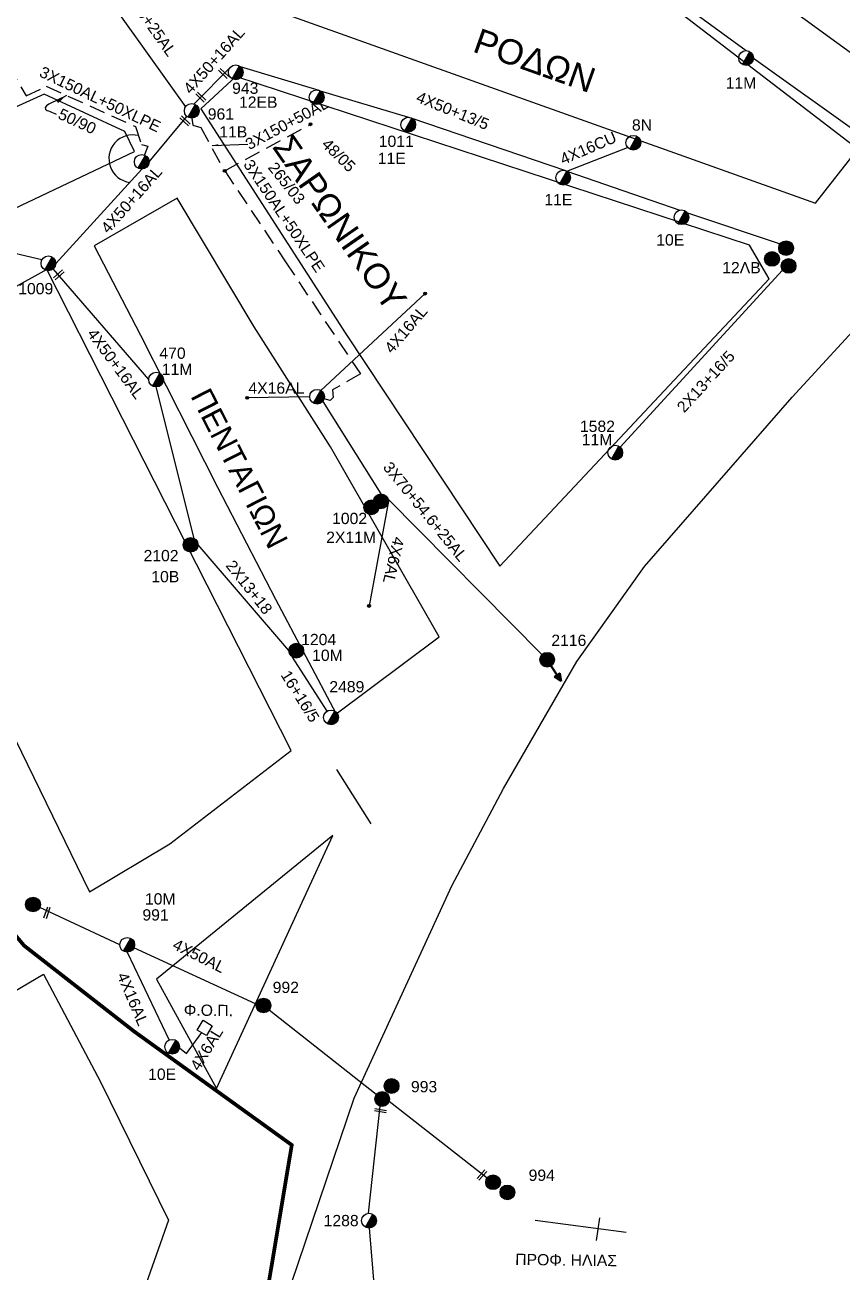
# Model space of a CAD drawing. Header units: millimetres. Extents: x 7657 to 9078, y 851 to 1875.
# Drawn here: x 8565.7 to 8696.2, y 1530.4 to 1729.6 of the extents above; entities that cross this region are included whole.
import ezdxf

# ---------------------------------------------------------------- set-up
doc = ezdxf.new("R2010")
doc.units = ezdxf.units.MM
doc.linetypes.add('ACAD_ISO08W100', pattern=[36, 24, -3, 6, -3])
doc.linetypes.add('DASHED', pattern=[19.05, 12.7, -6.35])
for name, color, linetype in [('Eπιγραφές - Σχήματα', 7, 'Continuous'), ('Άγνωστα', 7, 'Continuous'), ('Γέφυρες Εναέριου Δικτύου', 7, 'Continuous'), ('Γυμνά εναέρια ΧΤ (3Φ)   4x16AL', 7, 'Continuous'), ('Γυμνά εναέρια ΧΤ (3Φ)   4x16CU', 7, 'Continuous'), ('Γυμνά εναέρια ΧΤ (3Φ)   4x50AL', 7, 'Continuous'), ('Γυμνά εναέρια ΧΤ και ΦΟΠ (3Φ)   4x50+16AL', 7, 'Continuous'), ('Εναέρια παροχή ΧΤ 4x16', 7, 'SYN_LINE'), ('Επίτονοι', 7, 'Continuous'), ('Επιγραφές - Σχήματα', 7, 'Continuous'), ('Καλώδια ΧΤ   3x150+50AL', 7, 'DASHED'), ('Καλώδια ΧΤ   3x150AL+50XLPE', 7, 'DASHED'), ('Καλώδια ΧΤ   4x6AL', 7, 'DASHED'), ('Μηχανική τομή', 7, 'Continuous'), ('Στύλος Ξύλινος', 7, 'Continuous'), ('Στύλος Ξύλινος @ 1', 7, 'Continuous'), ('Στύλος ΦΜ', 7, 'Continuous'), ('Στύλος ΦΜ @ 1', 7, 'Continuous'), ('Συνδέσεις', 7, 'Continuous'), ('Συνεστραμμένα ΧΤ   3x70+54.6+25 AL', 7, 'SYN_LINE'), ('Συνεστραμμένα ΧΤ   4x120+25 AL', 7, 'SYN_LINE'), ('Υπόβαθρο ΔΕΗ', 7, 'Continuous')]:
    doc.layers.add(name, color=color, linetype=linetype)
doc.styles.get("Standard").update_dxf_attribs({"font": 'ARIAL.TTF'})
doc.linetypes.add('SYN_LINE', pattern='A,0.5,-0.0001,["/\\/\\/\\/",Standard,S=0.1,R=0,X=0,Y=-0.05],-0.25', length=0.7501)
doc.dimstyles.new('ISO-25', dxfattribs={"dimtxt": 2.5, "dimasz": 2.5, "dimexe": 1.25, "dimexo": 0.625, "dimtad": 1, "dimtxsty": 'Standard', "dimcen": 2.5, "dimaunit": 2, "dimazin": 0, "dimtfac": 1, "dimtmove": 0, "dimatfit": 3, "dimfxl": 1, "dimarcsym": 0})

# ---------------------------------------------------------------- blocks, each defined once
blk = doc.blocks.new('ΥΠΑΡΧΩΝ ΤΣΙΜΕΝΤΕΝΙΟΣ ΣΤΥΛΟΣ')
at = {"layer": 'Στύλος ΦΜ'}
blk.add_hatch(color=7, dxfattribs=at).paths.add_polyline_path([(-1.29, -2.28, 0.574793), (2.62, 0, 0.268822), (1.3, 2.27)])
at = {"layer": 'Στύλος ΦΜ', "color": 7}
blk.add_line((-1.29, -2.28), (1.3, 2.27), dxfattribs=at)
blk.add_circle((0, 0), 2.62, dxfattribs=at)
at = {"layer": 'Στύλος ΦΜ', "flags": 4}
for tag, p in [('ΑΡΙΘΜΟΣ', (-4.68, 8.05)), ('ΤΥΠΟΣ', (-4.91, 3.03))]:
    blk.add_attdef(tag, p, '', height=4, dxfattribs=at)
blk = doc.blocks.new('ΥΠΑΡΧΩΝ ΞΥΛΙΝΟΣ ΣΤΥΛΟΣ')
at = {"layer": 'Στύλος Ξύλινος'}
h = blk.add_hatch(color=7, dxfattribs=at)
h.paths.add_polyline_path([(-2.62, 0, 0.270008), (-1.29, -2.28), (1.3, 2.27, 0.576266)])
h.paths.add_polyline_path([(-1.29, -2.28, 0.574793), (2.62, 0, 0.268822), (1.3, 2.27)])
at = {"layer": 'Στύλος Ξύλινος', "color": 7}
blk.add_line((-1.29, -2.28), (1.3, 2.27), dxfattribs=at)
blk.add_circle((0, 0), 2.62, dxfattribs=at)
at = {"layer": 'Στύλος Ξύλινος', "flags": 4}
for tag, p in [('ΑΡΙΘΜΟΣ', (-4.91, 8.6)), ('ΤΥΠΟΣ', (-4.85, 3.39))]:
    blk.add_attdef(tag, p, '', height=4, dxfattribs=at)
blk = doc.blocks.new('ΜΗΧΑΝΙΚΗ ΤΟΜΗ')
at = {"layer": 'Μηχανική τομή', "ltscale": 40}
for p, q in [((-1.89, 0.78), (1.89, 0.78)), ((1.89, 0), (-1.89, 0))]:
    blk.add_line(p, q, dxfattribs=at)
blk = doc.blocks.new('ΕΠΙΤΟΝΟΣ')
at = {"layer": 'Επίτονοι', "lineweight": 40, "ltscale": 40}
blk.add_hatch(color=256, dxfattribs=at).paths.add_polyline_path([(-1.13, 6.47), (0, 9.1), (1.13, 6.47)])
for p, q in [((-1.13, 6.47), (0, 9.1)), ((0, 9.1), (1.13, 6.47)), ((1.13, 6.47), (-1.13, 6.47)), ((-1.13, 6.47), (0, 6.47)), ((0, 6.47), (0, 0))]:
    blk.add_line(p, q, dxfattribs=at)
blk = doc.blocks.new('_ΣΥΝΔΕΣΗ')
at = {"layer": 'Συνδέσεις', "linetype": 'SYN_LINE', "ltscale": 40}
blk.add_hatch(color=256, dxfattribs=at).paths.add_polyline_path([(0.5, -0.01, 1), (-0.5, -0.01, 1)])
at = {"layer": 'Συνδέσεις'}
blk.add_circle((0, -0.01), 0.5, dxfattribs=at)

msp = doc.modelspace()

# ---------------------------------------------------------------- linework, layer by layer
at = {"layer": 'Eπιγραφές - Σχήματα'}
for p, q in [((8647.16, 1538.63), (8661.72, 1536.73)), ((8656.97, 1535.41), (8657.53, 1539))]:
    msp.add_line(p, q, dxfattribs=at)
msp.add_lwpolyline([(8594.12, 1570.59), (8595.58, 1569.72), (8594.65, 1568.17), (8593.19, 1569.03)], close=True, dxfattribs=at)
at = {"layer": 'Άγνωστα', "color": 27, "ltscale": 0.2}
for points in [[(8600.04, 1722.98), (8612.61, 1719.17)], [(8612.27, 1719.22), (8627.49, 1714.69)], [(8627.49, 1714.69), (8652.03, 1706.32)], [(8652.23, 1706.22), (8670.29, 1700.02)], [(8671.5, 1699.57), (8686.31, 1694.62)], [(8686.71, 1690.4), (8660.77, 1662.13)]]:
    msp.add_lwpolyline(points, dxfattribs=at)
at = {"layer": 'Άγνωστα', "color": 2, "ltscale": 0.2}
for points in [[(8607.83, 1629.64), (8593.31, 1646.54)], [(8613.95, 1619.98), (8608.43, 1628.62)], [(8621, 1601.99), (8615.48, 1610.63)]]:
    msp.add_lwpolyline(points, dxfattribs=at)
at = {"layer": 'Γέφυρες Εναέριου Δικτύου'}
msp.add_lwpolyline([(8583.8, 1711.92, 1.061059), (8582.41, 1704.45, -0.200725)], format="xyb", dxfattribs=at)
at = {"layer": 'Γυμνά εναέρια ΧΤ (3Φ)   4x16AL', "color": 85}
msp.add_lwpolyline([(8582, 1581.46), (8588.68, 1567.41)], dxfattribs=at)
at = {"layer": 'Γυμνά εναέρια ΧΤ (3Φ)   4x16CU', "color": 27, "linetype": 'SYN_LINE', "ltscale": 12}
msp.add_lwpolyline([(8652.23, 1706.22), (8661.94, 1710.04)], dxfattribs=at)
at = {"layer": 'Γυμνά εναέρια ΧΤ (3Φ)   4x50AL', "color": 85, "ltscale": 0.2}
for points in [[(8580.82, 1582.64), (8568.02, 1588.59)], [(8602.49, 1573.22), (8583.07, 1582.15)], [(8621.79, 1558.72), (8604.69, 1572.22)], [(8623.85, 1557.64), (8639.52, 1545.43)]]:
    msp.add_lwpolyline(points, dxfattribs=at)
at = {"layer": 'Γυμνά εναέρια ΧΤ και ΦΟΠ (3Φ)   4x50+16AL', "color": 27, "ltscale": 0.2}
msp.add_lwpolyline([(8592.68, 1716.99), (8598.5, 1722.86)], dxfattribs=at)
at = {"layer": 'Γυμνά εναέρια ΧΤ και ΦΟΠ (3Φ)   4x50+16AL', "color": 2, "ltscale": 0.2}
for points in [[(8585.5, 1707.73), (8591.55, 1714.97)], [(8570.58, 1691.51), (8584.32, 1706.55)], [(8568.38, 1692.09), (8557.89, 1694.5)], [(8585.44, 1672.94), (8570.18, 1690.62)], [(8592.72, 1647.57), (8586.62, 1671.76)]]:
    msp.add_lwpolyline(points, dxfattribs=at)
at = {"layer": 'Γυμνά εναέρια ΧΤ και ΦΟΠ (3Φ)   4x50+16AL', "color": 85, "ltscale": 0.2}
for points in [[(8620.53, 1539.76), (8622.4, 1556.88)], [(8622.67, 1513.72), (8620.72, 1537.41)]]:
    msp.add_lwpolyline(points, dxfattribs=at)
at = {"layer": 'Εναέρια παροχή ΧΤ 4x16', "color": 27, "ltscale": 20}
msp.add_lwpolyline([(8612.93, 1671.22), (8629.6, 1686.68)], dxfattribs=at)
at = {"layer": 'Εναέρια παροχή ΧΤ 4x16', "color": 27, "ltscale": 13}
msp.add_lwpolyline([(8611.17, 1670.2), (8601.15, 1670.02)], dxfattribs=at)
at = {"layer": 'Καλώδια ΧΤ   3x150+50AL', "color": 27, "ltscale": 0.2}
msp.add_lwpolyline([(8597.57, 1706.29), (8611.28, 1713.72)], dxfattribs=at)
at = {"layer": 'Καλώδια ΧΤ   3x150AL+50XLPE', "color": 2, "ltscale": 0.2}
msp.add_lwpolyline([(8572.23, 1736.42), (8562.06, 1729.85), (8562.65, 1728.75), (8562.63, 1727.78), (8561.23, 1726.34), (8565.83, 1718.26), (8569.06, 1719.8), (8583.31, 1713.35), (8584.29, 1710.49), (8585.3, 1710.24), (8584.75, 1708.82)], dxfattribs=at)
at = {"layer": 'Καλώδια ΧΤ   3x150AL+50XLPE', "color": 27, "ltscale": 0.2}
msp.add_lwpolyline([(8592.31, 1714.69), (8592.48, 1713.56), (8593.74, 1713.19), (8597.57, 1706.29), (8607.3, 1691.73), (8619.26, 1673.84), (8614.81, 1671.31), (8614.88, 1670.1), (8614.43, 1669.58), (8613.47, 1669.87)], dxfattribs=at)
at = {"layer": 'Καλώδια ΧΤ   4x6AL', "color": 27, "linetype": 'SYN_LINE', "ltscale": 20}
msp.add_lwpolyline([(8623.72, 1653.49), (8620.64, 1636.78)], dxfattribs=at)
at = {"layer": 'Καλώδια ΧΤ   4x6AL', "color": 85}
msp.add_lwpolyline([(8590.35, 1566.21), (8591.46, 1565.27), (8593.9, 1568.65)], dxfattribs=at)
at = {"layer": 'Συνεστραμμένα ΧΤ   3x70+54.6+25 AL', "color": 85, "ltscale": 20}
for points in [[(8662.26, 1739.12), (8680.87, 1725.49)], [(8682.04, 1724.31), (8698.99, 1712.2)]]:
    msp.add_lwpolyline(points, dxfattribs=at)
at = {"layer": 'Συνεστραμμένα ΧΤ   3x70+54.6+25 AL', "color": 27, "ltscale": 20}
for points in [[(8613.23, 1669.42), (8622.54, 1654.67)], [(8623.67, 1653.84), (8648.26, 1629.02)]]:
    msp.add_lwpolyline(points, dxfattribs=at)
at = {"layer": 'Συνεστραμμένα ΧΤ   4x120+25 AL', "color": 27, "ltscale": 20}
msp.add_lwpolyline([(8574.39, 1740.25), (8591.31, 1716.49)], dxfattribs=at)
at = {"layer": 'Υπόβαθρο ΔΕΗ', "color": 1, "linetype": 'ACAD_ISO08W100', "ltscale": 0.4, "const_width": 0.6, "flags": 128}
msp.add_lwpolyline([(8282.52, 1743.31), (8382.91, 1799.35), (8384.97, 1798.86), (8426.02, 1757.92), (8491.26, 1693.48), (8512.14, 1705.06), (8533.36, 1636.4), (8550.22, 1600.66), (8565.53, 1582.51), (8583.11, 1568.8), (8608.29, 1550.66), (8596.12, 1477.76), (8631.51, 1425.84), (8641.14, 1419.18), (8666.37, 1417.22), (8692.34, 1412.98), (8718.45, 1404.44), (8740.41, 1394.67), (8764.37, 1383.62), (8795.6, 1366.9), (8812.52, 1355.17), (8826.52, 1342.5)], dxfattribs=at)
at = {"layer": 'Υπόβαθρο ΔΕΗ', "ltscale": 0.2}
for points in [[(8627.86, 1775.82), (8654.1, 1800.78), (8728.47, 1746.65), (8706.08, 1718.97), (8627.86, 1775.82)], [(8604.89, 1518.69), (8618.28, 1558.12), (8633.88, 1592.08), (8642.13, 1607.6), (8653.84, 1627.91), (8664.62, 1643.1), (8688.23, 1670.13), (8700.96, 1683.99), (8709.85, 1694.51), (8722.54, 1708.63), (8734.28, 1722.48), (8745.65, 1734.37), (8756.02, 1743.33), (8764.4, 1750.26), (8772.48, 1755.85), (8782.4, 1761.12), (8790.75, 1764.63), (8799.29, 1767.49), (8807.87, 1769.28), (8815.8, 1769.79), (8821.59, 1769.74), (8828.36, 1768.69), (8833.52, 1766.59), (8838.5, 1763.57)], [(8599.92, 1751.06), (8606.15, 1731.73), (8691.94, 1701.12), (8698.75, 1709.75), (8665.18, 1735.52), (8636.69, 1756.28), (8620.39, 1768.33), (8599.92, 1751.06)], [(8641.53, 1643.15), (8684.55, 1689.03), (8681.43, 1694.42), (8599.37, 1721.35), (8593.77, 1716.18), (8616.94, 1680.26), (8641.53, 1643.15)], [(8487.44, 1680.98), (8493.54, 1666.78), (8517.35, 1678.14), (8538.04, 1687.01), (8563.99, 1700.27), (8583.16, 1709.38), (8581.64, 1712.57), (8568.73, 1718.54), (8526.54, 1699.34), (8487.44, 1680.98)], [(8615.4, 1619.56), (8631.84, 1631.82), (8614.48, 1662.22), (8602.29, 1681.38), (8589.98, 1701.93), (8576.72, 1694.29), (8584.1, 1680.01), (8596.44, 1655.76), (8605.68, 1637.84), (8615.4, 1619.56)], [(8575.98, 1591.1), (8588.81, 1598.77), (8608.19, 1613.66), (8583, 1663.27), (8569.16, 1690.53), (8536.34, 1672.39), (8575.98, 1591.1)], [(8586.66, 1577.18), (8596.28, 1559.68), (8614.83, 1600.12), (8586.66, 1577.18)], [(8571.25, 1489.42), (8539.55, 1560.83), (8568.62, 1577.93), (8577.71, 1560.76), (8588.57, 1538.64), (8571.25, 1489.42)]]:
    msp.add_lwpolyline(points, dxfattribs=at)

# ---------------------------------------------------------------- block references
at = {"layer": 'Επίτονοι', "xscale": 0.4499999999998181, "yscale": 0.4499999999998181, "zscale": 0.4499999999998181, "rotation": 213.2279228807479}
msp.add_blockref('ΕΠΙΤΟΝΟΣ', (8649.09, 1628.18), dxfattribs=at)
at = {"layer": 'Μηχανική τομή'}
for p, xscale, yscale, zscale, rotation in [((8597.28, 1721.71), 0.4999999999999998, 0.4999999999999998, 0.4999999999999998, 316.6451085886771), ((8593.63, 1717.92), 0.4999999999999998, 0.4999999999999998, 0.4999999999999998, 316.6451085886771), ((8591.1, 1714.12), 0.4999999999999998, 0.4999999999999998, 0.4999999999999998, 316.6451085886771), ((8570.94, 1689.82), 0.4999999999999998, 0.4999999999999998, 0.4999999999999998, 221.9570665920229), ((8568.99, 1587.83), 0.4999999999999999, 0.4999999999999999, 0.4999999999999999, 251.2317192153175), ((8622.49, 1556.34), 0.4999999999999999, 0.4999999999999999, 0.4999999999999999, 170.3542253092849), ((8638.53, 1546.01), 0.4999999999999999, 0.4999999999999999, 0.4999999999999999, 228.0826582040095)]:
    msp.add_blockref('ΜΗΧΑΝΙΚΗ ΤΟΜΗ', p, dxfattribs=dict(at, xscale=xscale, yscale=yscale, zscale=zscale, rotation=rotation))
at = {"layer": 'Στύλος Ξύλινος @ 1', "ltscale": 40, "xscale": 0.4499999999998181, "yscale": 0.4499999999998181, "zscale": 0.4499999999998181}
for p in [(8687.27, 1693.93), (8687.66, 1691.1), (8622.54, 1653.49), (8566.95, 1589.08), (8622.73, 1558.01), (8640.45, 1544.71)]:
    msp.add_blockref('ΥΠΑΡΧΩΝ ΞΥΛΙΝΟΣ ΣΤΥΛΟΣ', p, dxfattribs=at)
at = {"layer": 'Στύλος Ξύλινος @ 1', "ltscale": 40}
ref = msp.add_blockref('ΥΠΑΡΧΩΝ ΞΥΛΙΝΟΣ ΣΤΥΛΟΣ', (8685.02, 1692.22), dxfattribs=dict(at, xscale=0.4499999999998181, yscale=0.4499999999998181, zscale=0.4499999999998181))
ref.add_attrib('ΤΥΠΟΣ', '12ΛB', (8677.06, 1689.92), dxfattribs={"layer": 'Στύλος Ξύλινος', "height": 1.8, "flags": 4})
ref = msp.add_blockref('ΥΠΑΡΧΩΝ ΞΥΛΙΝΟΣ ΣΤΥΛΟΣ', (8621, 1652.53), dxfattribs=dict(at, xscale=0.4499999999998181, yscale=0.4499999999998181, zscale=0.4499999999998181))
ref.add_attrib('ΤΥΠΟΣ', '1002', (8614.73, 1649.86), dxfattribs={"layer": 'Στύλος Ξύλινος', "height": 1.8, "flags": 4})
ref.add_attrib('ΑΡΙΘΜΟΣ', '2X11M', (8613.79, 1646.84), dxfattribs={"layer": 'Στύλος Ξύλινος', "height": 1.8, "flags": 4})
ref = msp.add_blockref('ΥΠΑΡΧΩΝ ΞΥΛΙΝΟΣ ΣΤΥΛΟΣ', (8592.13, 1646.54), dxfattribs=dict(at, xscale=0.4499999999998181, yscale=0.4499999999998181, zscale=0.4499999999998181))
ref.add_attrib('ΤΥΠΟΣ', '2102', (8584.61, 1643.92), dxfattribs={"layer": 'Στύλος Ξύλινος', "height": 1.8, "flags": 4})
ref.add_attrib('ΑΡΙΘΜΟΣ', '10B', (8585.85, 1640.56), dxfattribs={"layer": 'Στύλος Ξύλινος', "height": 1.8, "flags": 4})
ref = msp.add_blockref('ΥΠΑΡΧΩΝ ΞΥΛΙΝΟΣ ΣΤΥΛΟΣ', (8609.01, 1629.64), dxfattribs=dict(at, xscale=0.4499999999998181, yscale=0.4499999999998181, zscale=0.4499999999998181))
ref.add_attrib('ΤΥΠΟΣ', '1204', (8609.79, 1630.52), dxfattribs={"layer": 'Στύλος Ξύλινος', "height": 1.8, "flags": 4})
ref.add_attrib('ΑΡΙΘΜΟΣ', '10M', (8611.54, 1628), dxfattribs={"layer": 'Στύλος Ξύλινος', "height": 1.8, "flags": 4})
ref = msp.add_blockref('ΥΠΑΡΧΩΝ ΞΥΛΙΝΟΣ ΣΤΥΛΟΣ', (8649.09, 1628.18), dxfattribs=dict(at, xscale=0.4499999999998181, yscale=0.4499999999998181, zscale=0.4499999999998181))
ref.add_attrib('ΤΥΠΟΣ', '2116', (8649.76, 1630.39), dxfattribs={"layer": 'Στύλος Ξύλινος', "height": 1.8, "flags": 4})
ref = msp.add_blockref('ΥΠΑΡΧΩΝ ΞΥΛΙΝΟΣ ΣΤΥΛΟΣ', (8603.77, 1572.95), dxfattribs=dict(at, xscale=0.4499999999998181, yscale=0.4499999999998181, zscale=0.4499999999998181))
ref.add_attrib('ΤΥΠΟΣ', '992', (8605.24, 1574.94), dxfattribs={"layer": 'Στύλος Ξύλινος', "height": 1.8, "flags": 4})
ref = msp.add_blockref('ΥΠΑΡΧΩΝ ΞΥΛΙΝΟΣ ΣΤΥΛΟΣ', (8624.23, 1560.09), dxfattribs=dict(at, xscale=0.4499999999998181, yscale=0.4499999999998181, zscale=0.4499999999998181))
ref.add_attrib('ΤΥΠΟΣ', '993', (8627.33, 1559.08), dxfattribs={"layer": 'Στύλος Ξύλινος', "height": 1.8, "flags": 4})
ref = msp.add_blockref('ΥΠΑΡΧΩΝ ΞΥΛΙΝΟΣ ΣΤΥΛΟΣ', (8642.74, 1543.09), dxfattribs=dict(at, xscale=0.4499999999998181, yscale=0.4499999999998181, zscale=0.4499999999998181))
ref.add_attrib('ΤΥΠΟΣ', '994', (8646.13, 1544.93), dxfattribs={"layer": 'Στύλος Ξύλινος', "height": 1.8, "flags": 4})
at = {"layer": 'Στύλος ΦΜ @ 1', "ltscale": 40}
ref = msp.add_blockref('ΥΠΑΡΧΩΝ ΤΣΙΜΕΝΤΕΝΙΟΣ ΣΤΥΛΟΣ', (8680.87, 1724.31), dxfattribs=dict(at, xscale=0.4499999999998181, yscale=0.4499999999998181, zscale=0.4499999999998181))
ref.add_attrib('ΤΥΠΟΣ', '11M', (8677.62, 1719.43), dxfattribs={"layer": 'Στύλος ΦΜ', "height": 1.8, "flags": 4})
ref = msp.add_blockref('ΥΠΑΡΧΩΝ ΤΣΙΜΕΝΤΕΝΙΟΣ ΣΤΥΛΟΣ', (8599.34, 1722.03), dxfattribs=dict(at, xscale=0.4499999999998181, yscale=0.4499999999998181, zscale=0.4499999999998181))
ref.add_attrib('ΤΥΠΟΣ', '943', (8598.76, 1718.59), dxfattribs={"layer": 'Στύλος ΦΜ', "height": 1.8, "flags": 4})
ref.add_attrib('ΑΡΙΘΜΟΣ', '12EB', (8599.86, 1716.36), dxfattribs={"layer": 'Στύλος ΦΜ', "height": 1.8, "flags": 4})
at = {"layer": 'Στύλος ΦΜ @ 1', "ltscale": 40, "xscale": 0.4499999999998181, "yscale": 0.4499999999998181, "zscale": 0.4499999999998181}
for p in [(8612.27, 1718.05), (8584.32, 1707.73), (8612.34, 1670.2)]:
    msp.add_blockref('ΥΠΑΡΧΩΝ ΤΣΙΜΕΝΤΕΝΙΟΣ ΣΤΥΛΟΣ', p, dxfattribs=at)
at = {"layer": 'Στύλος ΦΜ @ 1', "ltscale": 40}
ref = msp.add_blockref('ΥΠΑΡΧΩΝ ΤΣΙΜΕΝΤΕΝΙΟΣ ΣΤΥΛΟΣ', (8592.31, 1715.87), dxfattribs=dict(at, xscale=0.4499999999998181, yscale=0.4499999999998181, zscale=0.4499999999998181))
ref.add_attrib('ΤΥΠΟΣ', '961', (8594.87, 1714.47), dxfattribs={"layer": 'Στύλος ΦΜ', "height": 1.8, "flags": 4})
ref.add_attrib('ΑΡΙΘΜΟΣ', '11B', (8596.71, 1711.62), dxfattribs={"layer": 'Στύλος ΦΜ', "height": 1.8, "flags": 4})
ref = msp.add_blockref('ΥΠΑΡΧΩΝ ΤΣΙΜΕΝΤΕΝΙΟΣ ΣΤΥΛΟΣ', (8626.9, 1713.66), dxfattribs=dict(at, xscale=0.4499999999998181, yscale=0.4499999999998181, zscale=0.4499999999998181))
ref.add_attrib('ΤΥΠΟΣ', '1011', (8622.19, 1710.11), dxfattribs={"layer": 'Στύλος ΦΜ', "height": 1.8, "flags": 4})
ref.add_attrib('ΑΡΙΘΜΟΣ', '11E', (8622.03, 1707.39), dxfattribs={"layer": 'Στύλος ΦΜ', "height": 1.8, "flags": 4})
ref = msp.add_blockref('ΥΠΑΡΧΩΝ ΤΣΙΜΕΝΤΕΝΙΟΣ ΣΤΥΛΟΣ', (8662.86, 1710.78), dxfattribs=dict(at, xscale=0.4499999999998181, yscale=0.4499999999998181, zscale=0.4499999999998181))
ref.add_attrib('ΤΥΠΟΣ', '8N', (8662.64, 1712.71), dxfattribs={"layer": 'Στύλος ΦΜ', "height": 1.8, "flags": 4})
ref = msp.add_blockref('ΥΠΑΡΧΩΝ ΤΣΙΜΕΝΤΕΝΙΟΣ ΣΤΥΛΟΣ', (8651.65, 1705.2), dxfattribs=dict(at, xscale=0.4499999999998181, yscale=0.4499999999998181, zscale=0.4499999999998181))
ref.add_attrib('ΤΥΠΟΣ', '11E', (8648.64, 1700.78), dxfattribs={"layer": 'Στύλος ΦΜ', "height": 1.8, "flags": 4})
ref = msp.add_blockref('ΥΠΑΡΧΩΝ ΤΣΙΜΕΝΤΕΝΙΟΣ ΣΤΥΛΟΣ', (8670.56, 1698.87), dxfattribs=dict(at, xscale=0.4499999999998181, yscale=0.4499999999998181, zscale=0.4499999999998181))
ref.add_attrib('ΤΥΠΟΣ', '10E', (8666.52, 1694.36), dxfattribs={"layer": 'Στύλος ΦΜ', "height": 1.8, "flags": 4})
ref = msp.add_blockref('ΥΠΑΡΧΩΝ ΤΣΙΜΕΝΤΕΝΙΟΣ ΣΤΥΛΟΣ', (8569.41, 1691.51), dxfattribs=dict(at, xscale=0.4499999999998181, yscale=0.4499999999998181, zscale=0.4499999999998181))
ref.add_attrib('ΤΥΠΟΣ', '1009', (8564.59, 1686.57), dxfattribs={"layer": 'Στύλος ΦΜ', "height": 1.8, "flags": 4})
ref = msp.add_blockref('ΥΠΑΡΧΩΝ ΤΣΙΜΕΝΤΕΝΙΟΣ ΣΤΥΛΟΣ', (8586.62, 1672.94), dxfattribs=dict(at, xscale=0.4499999999998181, yscale=0.4499999999998181, zscale=0.4499999999998181))
ref.add_attrib('ΤΥΠΟΣ', '470', (8587.14, 1676.26), dxfattribs={"layer": 'Στύλος ΦΜ', "height": 1.8, "flags": 4})
ref.add_attrib('ΑΡΙΘΜΟΣ', '11M', (8587.52, 1673.69), dxfattribs={"layer": 'Στύλος ΦΜ', "height": 1.8, "flags": 4})
ref = msp.add_blockref('ΥΠΑΡΧΩΝ ΤΣΙΜΕΝΤΕΝΙΟΣ ΣΤΥΛΟΣ', (8659.97, 1661.27), dxfattribs=dict(at, xscale=0.4499999999998181, yscale=0.4499999999998181, zscale=0.4499999999998181))
ref.add_attrib('ΤΥΠΟΣ', '1582', (8654.33, 1664.58), dxfattribs={"layer": 'Στύλος ΦΜ', "height": 1.8, "flags": 4})
ref.add_attrib('ΑΡΙΘΜΟΣ', '11M', (8654.62, 1662.46), dxfattribs={"layer": 'Στύλος ΦΜ', "height": 1.8, "flags": 4})
ref = msp.add_blockref('ΥΠΑΡΧΩΝ ΤΣΙΜΕΝΤΕΝΙΟΣ ΣΤΥΛΟΣ', (8614.56, 1618.97), dxfattribs=dict(at, xscale=0.4499999999998181, yscale=0.4499999999998181, zscale=0.4499999999998181))
ref.add_attrib('ΤΥΠΟΣ', '2489', (8614.29, 1622.97), dxfattribs={"layer": 'Στύλος ΦΜ', "height": 1.8, "flags": 4})
ref = msp.add_blockref('ΥΠΑΡΧΩΝ ΤΣΙΜΕΝΤΕΝΙΟΣ ΣΤΥΛΟΣ', (8582, 1582.64), dxfattribs=dict(at, xscale=0.4499999999998181, yscale=0.4499999999998181, zscale=0.4499999999998181))
ref.add_attrib('ΤΥΠΟΣ', '991', (8584.43, 1586.52), dxfattribs={"layer": 'Στύλος ΦΜ', "height": 1.8, "flags": 4})
ref.add_attrib('ΑΡΙΘΜΟΣ', '10M', (8584.83, 1589.08), dxfattribs={"layer": 'Στύλος ΦΜ', "height": 1.8, "flags": 4})
ref = msp.add_blockref('ΥΠΑΡΧΩΝ ΤΣΙΜΕΝΤΕΝΙΟΣ ΣΤΥΛΟΣ', (8589.18, 1566.35), dxfattribs=dict(at, xscale=0.4499999999998181, yscale=0.4499999999998181, zscale=0.4499999999998181))
ref.add_attrib('ΤΥΠΟΣ', '10E', (8585.34, 1561.07), dxfattribs={"layer": 'Στύλος ΦΜ', "height": 1.8, "flags": 4})
ref = msp.add_blockref('ΥΠΑΡΧΩΝ ΤΣΙΜΕΝΤΕΝΙΟΣ ΣΤΥΛΟΣ', (8620.63, 1538.58), dxfattribs=dict(at, xscale=0.4499999999998181, yscale=0.4499999999998181, zscale=0.4499999999998181))
ref.add_attrib('ΤΥΠΟΣ', '1288', (8613.38, 1537.69), dxfattribs={"layer": 'Στύλος ΦΜ', "height": 1.8, "flags": 4})
at = {"layer": 'Συνδέσεις', "xscale": 0.4499999999998181, "yscale": 0.4499999999998181, "zscale": 0.4499999999998181}
for p in [(8611.28, 1713.73), (8597.58, 1706.29), (8629.6, 1686.68), (8601.15, 1670.03), (8620.64, 1636.78)]:
    msp.add_blockref('_ΣΥΝΔΕΣΗ', p, dxfattribs=at)

# ---------------------------------------------------------------- texts
at = {"layer": 'Eπιγραφές - Σχήματα', "width": 40.8874, "attachment_point": 1}
for s, insert, char_height, rotation in [('ΡΟΔΩΝ', (8638.34, 1729.16), 4, 340.4463), ('ΣΑΡΩΝΙΚΟΥ', (8608.33, 1712.42), 4, 304.8589), ('ΠΕΝΤΑΓΙΩΝ', (8595.16, 1671.94), 3.5, 297.0675), ('Φ.Ο.Π.', (8591.05, 1573.13), 1.8, 359.3062), ('ΠΡΟΦ. ΗΛΙΑΣ', (8644, 1533.29), 1.8, 359.3062)]:
    msp.add_mtext(s, dxfattribs=dict(at, insert=insert, char_height=char_height, rotation=rotation))
at = {"layer": 'Eπιγραφές - Σχήματα', "char_height": 1.8, "attachment_point": 1}
for s, insert, rotation in [('4X50+13/5', (8628.68, 1719.04), 337.9477), ('50/90', (8571.54, 1716.35), 335.2132), ('48/05', (8614.21, 1711.65), 315.1695), ('265/03', (8605.8, 1707.9), 308.2384), ('2X13+16/5', (8669.65, 1668.73), 47.5806), ('2X13+18', (8599.06, 1644.31), 308.2384), ('16+16/5', (8607.98, 1626.71), 302.0162)]:
    msp.add_mtext_dynamic_manual_height_columns(s, width=11.4428, gutter_width=12.5, heights=[0], dxfattribs=dict(at, insert=insert, rotation=rotation))
at = {"layer": 'Γυμνά εναέρια ΧΤ (3Φ)   4x16AL', "color": 7, "insert": (8581.99, 1578.46), "char_height": 1.8, "width": 168.3718, "attachment_point": 1, "rotation": 292.8003}
msp.add_mtext('4X16AL', dxfattribs=at)
at = {"layer": 'Γυμνά εναέρια ΧΤ (3Φ)   4x16CU', "color": 7, "insert": (8650.93, 1708.87), "char_height": 1.8, "width": 168.3718, "attachment_point": 1, "rotation": 23.3538}
msp.add_mtext('4X16CU', dxfattribs=at)
at = {"layer": 'Γυμνά εναέρια ΧΤ (3Φ)   4x50AL', "color": 7, "insert": (8589.89, 1583.69), "char_height": 1.8, "width": 168.3718, "attachment_point": 1, "rotation": 333.3842}
msp.add_mtext('4X50AL', dxfattribs=at)
at = {"layer": 'Γυμνά εναέρια ΧΤ και ΦΟΠ (3Φ)   4x50+16AL', "color": 7, "char_height": 1.8, "width": 168.3718, "attachment_point": 1}
for insert, rotation in [((8590.8, 1719.6), 48.4397), ((8577.62, 1697.34), 48.4397), ((8576.94, 1681.32), 306.6756)]:
    msp.add_mtext('4X50+16AL', dxfattribs=dict(at, insert=insert, rotation=rotation))
at = {"layer": 'Εναέρια παροχή ΧΤ 4x16', "color": 7, "insert": (8622.93, 1678.13), "char_height": 1.8, "width": 168.3718, "attachment_point": 1, "rotation": 49.5506}
msp.add_mtext('4X16AL', dxfattribs=at)
at = {"layer": 'Εναέρια παροχή ΧΤ 4x16', "color": 7, "insert": (8601.36, 1672.49), "char_height": 1.8, "width": 168.3718, "attachment_point": 1}
msp.add_mtext('4X16AL', dxfattribs=at)
at = {"layer": 'Καλώδια ΧΤ   3x150+50AL', "color": 7, "insert": (8600.65, 1711.16), "char_height": 1.8, "width": 168.3718, "attachment_point": 1, "rotation": 28.319}
msp.add_mtext('3X150+50AL', dxfattribs=at)
at = {"layer": 'Καλώδια ΧΤ   3x150AL+50XLPE', "color": 7, "char_height": 1.8, "width": 27.8484, "attachment_point": 5}
for insert, rotation in [((8577.68, 1717.72), 334.5377), ((8607.08, 1699.08), 303.9136)]:
    msp.add_mtext('3X150AL+50XLPE', dxfattribs=dict(at, insert=insert, rotation=rotation))
at = {"layer": 'Καλώδια ΧΤ   4x6AL', "color": 7, "char_height": 1.8, "width": 168.3718, "attachment_point": 1}
for insert, rotation in [((8626.3, 1647.54), 256.8851), ((8591.93, 1563.31), 58.4491)]:
    msp.add_mtext('4X6AL', dxfattribs=dict(at, insert=insert, rotation=rotation))
at = {"layer": 'Συνεστραμμένα ΧΤ   3x70+54.6+25 AL', "color": 7, "insert": (8624.15, 1660.02), "char_height": 1.8, "width": 168.3718, "attachment_point": 1, "rotation": 309.1093}
msp.add_mtext('3X70+54.6+25AL', dxfattribs=at)
at = {"layer": 'Συνεστραμμένα ΧΤ   4x120+25 AL', "color": 7, "insert": (8581.53, 1737.35), "char_height": 1.8, "width": 168.3718, "attachment_point": 1, "rotation": 305.3241}
msp.add_mtext('4X120+25AL', dxfattribs=at)

# ---------------------------------------------------------------- leaders
at = {"layer": 'Eπιγραφές - Σχήματα', "path_type": 1}
msp.add_leader([(8572.3, 1718.34), (8568.93, 1716.16), (8570.67, 1715.36)], dimstyle='ISO-25', override={"dimasz": 1.8, "dimgap": 0.625, "dimtad": 0}, dxfattribs=at)
at = {"layer": 'Επιγραφές - Σχήματα', "ltscale": 40}
msp.add_leader([(8595.56, 1710.34), (8601.28, 1710.57)], dimstyle='ISO-25', override={"dimasz": 1, "dimtad": 0}, dxfattribs=at)

doc.saveas('drawing.dxf')
